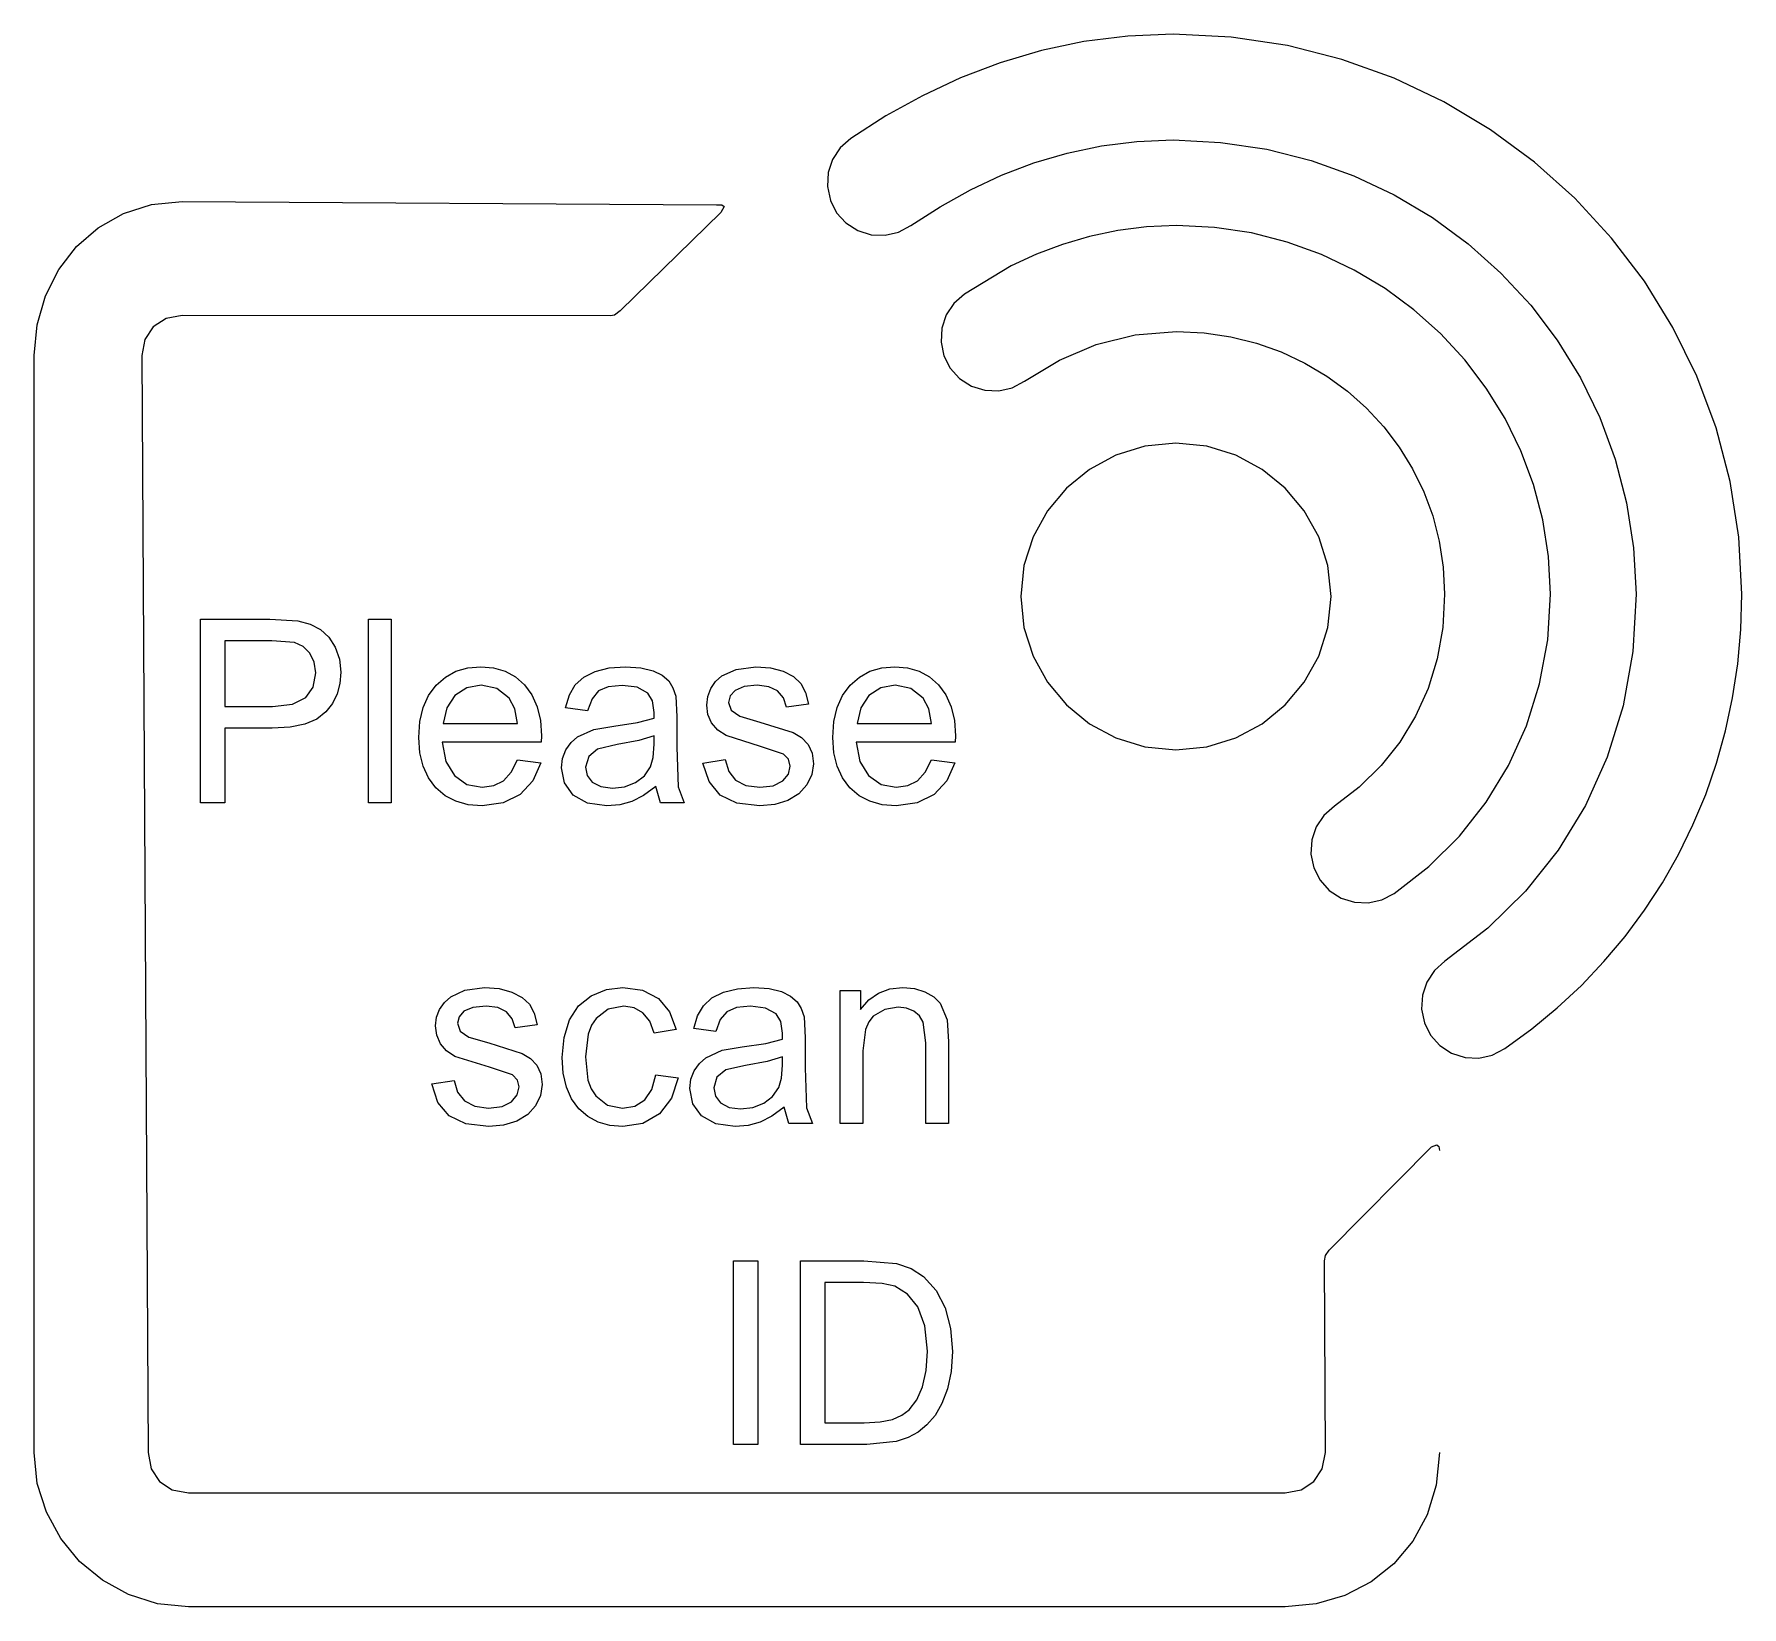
# Model space of a CAD drawing. Extents: x 54 to 185, y -11 to 110.
import ezdxf

# ---------------------------------------------------------------- set-up
doc = ezdxf.new("R2010")
doc.units = 0

msp = doc.modelspace()

# ---------------------------------------------------------------- linework, layer by layer
at = {"layer": 'Layer 1', "color": 4}
for p, q in [((134.428987, 109.354879), (131.152701, 108.664597)), ((137.808875, 109.782116), (134.428987, 109.354879)), ((141.28805, 109.928488), (137.808875, 109.782116)), ((145.750663, 109.70579), (141.28805, 109.928488)), ((141.28805, 109.928488), (141.28805, 109.928488)), ((150.087597, 109.052175), (145.750663, 109.70579)), ((131.152701, 108.664597), (127.984327, 107.72909)), ((154.276467, 107.989358), (150.087597, 109.052175)), ((158.294887, 106.539056), (154.276467, 107.989358)), ((124.928177, 106.566179), (121.988565, 105.193683)), ((127.984327, 107.72909), (124.928177, 106.566179)), ((162.120473, 104.722985), (158.294887, 106.539056)), ((121.988565, 105.193683), (119.169801, 103.629423)), ((165.73084, 102.562861), (162.120473, 104.722985)), ((119.169801, 103.629423), (116.476199, 101.891218)), ((169.103602, 100.080401), (165.73084, 102.562861)), ((116.476199, 101.891218), (115.663349, 101.175026)), ((133.126169, 100.774328), (135.76463, 101.327247)), ((135.76463, 101.327247), (138.484794, 101.666971)), ((138.484794, 101.666971), (141.28805, 101.782629)), ((141.28805, 101.782629), (144.945949, 101.602213)), ((144.945949, 101.602213), (148.494958, 101.072652)), ((115.076112, 100.286177), (114.73923, 99.275529)), ((115.663349, 101.175026), (115.076112, 100.286177)), ((128.088803, 99.072388), (130.568023, 100.019084)), ((130.568023, 100.019084), (133.126169, 100.774328)), ((148.494958, 101.072652), (151.917538, 100.211479)), ((151.917538, 100.211479), (155.196152, 99.036225)), ((172.216374, 97.29732), (169.103602, 100.080401)), ((114.73923, 99.275529), (114.677445, 98.193938)), ((125.68712, 97.94511), (128.088803, 99.072388)), ((155.196152, 99.036225), (158.313261, 97.564421)), ((114.677445, 98.193938), (114.90275, 97.134271)), ((123.361587, 96.648124), (125.68712, 97.94511)), ((158.313261, 97.564421), (161.251328, 95.813599)), ((175.046773, 94.235335), (172.216374, 97.29732)), ((58.540064, 95.033616), (60.47869, 96.134347)), ((60.47869, 96.134347), (62.645234, 96.826031)), ((62.645234, 96.826031), (65.001281, 97.057504)), ((65.001281, 97.057504), (106.146524, 96.792714)), ((106.473058, 96.209249), (98.714348, 88.627947)), ((106.146524, 96.792714), (106.55526, 96.781537)), ((106.717299, 96.668779), (106.473058, 96.209249)), ((106.55526, 96.781537), (106.717299, 96.668779)), ((114.90275, 97.134271), (115.38919, 96.186497)), ((115.38919, 96.186497), (116.104586, 95.397126)), ((121.110815, 95.192299), (123.361587, 96.648124)), ((56.867772, 93.575002), (58.540064, 95.033616)), ((116.104586, 95.397126), (117.016762, 94.812667)), ((117.016762, 94.812667), (118.050677, 94.489131)), ((119.115201, 94.448039), (120.154018, 94.684169)), ((120.154018, 94.684169), (121.110815, 95.192299)), ((137.023578, 94.82174), (134.863663, 94.366123)), ((139.252103, 95.104206), (137.023578, 94.82174)), ((141.545468, 95.201118), (139.252103, 95.104206)), ((144.475308, 95.054513), (141.545468, 95.201118)), ((141.545468, 95.201118), (141.545468, 95.201118)), ((147.32373, 94.624235), (144.475308, 95.054513)), ((161.251328, 95.813599), (163.992815, 93.80129)), ((55.500229, 91.809672), (56.867772, 93.575002)), ((118.050677, 94.489131), (119.115201, 94.448039)), ((132.776123, 93.749757), (130.764728, 92.985048)), ((134.863663, 94.366123), (132.776123, 93.749757)), ((150.075887, 93.924592), (147.32373, 94.624235)), ((152.716932, 92.969891), (150.075887, 93.924592)), ((163.992815, 93.80129), (166.520184, 91.545025)), ((177.572411, 90.916163), (175.046773, 94.235335)), ((128.833245, 92.084397), (125.225088, 89.924885)), ((130.764728, 92.985048), (128.833245, 92.084397)), ((155.232016, 91.77444), (152.716932, 92.969891)), ((54.475851, 89.788791), (55.500229, 91.809672)), ((157.606293, 90.352544), (155.232016, 91.77444)), ((166.520184, 91.545025), (168.815896, 89.062337)), ((179.770906, 87.361518), (177.572411, 90.916163)), ((53.833053, 87.563524), (54.475851, 89.788791)), ((125.225088, 89.924885), (124.412242, 89.208692)), ((159.824914, 88.718512), (157.606293, 90.352544)), ((65.001281, 88.280683), (63.760652, 88.049651)), ((97.982933, 88.246636), (65.001281, 88.280683)), ((98.290413, 88.292226), (97.982933, 88.246636)), ((98.714348, 88.627947), (98.290413, 88.292226)), ((123.825009, 88.319843), (123.488129, 87.309196)), ((124.412242, 89.208692), (123.825009, 88.319843)), ((161.873033, 86.886651), (159.824914, 88.718512)), ((168.815896, 89.062337), (170.862415, 86.370755)), ((53.61025, 85.185036), (53.833053, 87.563524)), ((62.778076, 87.405144), (62.133192, 86.424497)), ((63.760652, 88.049651), (62.778076, 87.405144)), ((123.488129, 87.309196), (123.426346, 86.227608)), ((135.359818, 86.03975), (138.35922, 86.794108)), ((138.35922, 86.794108), (141.545468, 87.055258)), ((141.545468, 87.055258), (143.6706, 86.950934)), ((143.6706, 86.950934), (145.731114, 86.644712)), ((163.735802, 84.871267), (161.873033, 86.886651)), ((181.619871, 83.593118), (179.770906, 87.361518)), ((62.133192, 86.424497), (61.905639, 85.185042)), ((123.426346, 86.227608), (123.651651, 85.167944)), ((132.531801, 84.835823), (135.359818, 86.03975)), ((145.731114, 86.644712), (147.717009, 86.146713)), ((147.717009, 86.146713), (149.618282, 85.46706)), ((149.618282, 85.46706), (151.424932, 84.615875)), ((170.862415, 86.370755), (172.642201, 83.487813)), ((53.61025, 0.754471), (53.61025, 85.185036)), ((61.905639, 85.185042), (62.387074, 0.754473)), ((123.651651, 85.167944), (124.13809, 84.220172)), ((124.13809, 84.220172), (124.853485, 83.430802)), ((129.859704, 83.225965), (132.531801, 84.835823)), ((151.424932, 84.615875), (153.126955, 83.603281)), ((165.398374, 82.686668), (163.735802, 84.871267)), ((124.853485, 83.430802), (125.765658, 82.846344)), ((125.765658, 82.846344), (126.79957, 82.522807)), ((128.902908, 82.71784), (129.859704, 83.225965)), ((153.126955, 83.603281), (154.714351, 82.4394)), ((172.642201, 83.487813), (174.137718, 80.431041)), ((183.096921, 79.632679), (181.619871, 83.593118)), ((126.79957, 82.522807), (127.864092, 82.481713)), ((127.864092, 82.481713), (128.902908, 82.71784)), ((154.714351, 82.4394), (156.177118, 81.134355)), ((166.845901, 80.347161), (165.398374, 82.686668)), ((156.177118, 81.134355), (157.505253, 79.698268)), ((168.063535, 77.867054), (166.845901, 80.347161)), ((174.137718, 80.431041), (175.331426, 77.217971)), ((157.505253, 79.698268), (158.688754, 78.141261)), ((184.179671, 75.501916), (183.096921, 79.632679)), ((139.120378, 78.212708), (136.888645, 77.523739)), ((141.505229, 78.452992), (139.120378, 78.212708)), ((143.890083, 78.212711), (141.505229, 78.452992)), ((141.505229, 78.452992), (141.505229, 78.452992)), ((146.121817, 77.523743), (143.890083, 78.212711)), ((158.688754, 78.141261), (159.717619, 76.473456)), ((169.03643, 75.260653), (168.063535, 77.867054)), ((134.860844, 76.433904), (133.087789, 74.991022)), ((136.888645, 77.523739), (134.860844, 76.433904)), ((148.149618, 76.433909), (146.121817, 77.523743)), ((149.922673, 74.991026), (148.149618, 76.433909)), ((159.717619, 76.473456), (160.581847, 74.704977)), ((175.331426, 77.217971), (176.205789, 73.866134)), ((133.087789, 74.991022), (131.620293, 73.242912)), ((151.390169, 73.242916), (149.922673, 74.991026)), ((169.749737, 72.542265), (169.03643, 75.260653)), ((184.845738, 71.222547), (184.179671, 75.501916)), ((160.581847, 74.704977), (161.271435, 72.845945)), ((176.205789, 73.866134), (176.743268, 70.393062)), ((131.620293, 73.242912), (130.509169, 71.237394)), ((152.501292, 71.237397), (151.390169, 73.242916)), ((161.271435, 72.845945), (161.776381, 70.906484)), ((170.188609, 69.726199), (169.749737, 72.542265)), ((130.509169, 71.237394), (129.805231, 69.022287)), ((153.205229, 69.022288), (152.501292, 71.237397)), ((185.072734, 66.816286), (184.845738, 71.222547)), ((161.776381, 70.906484), (162.086684, 68.896714)), ((170.3382, 66.82676), (170.188609, 69.726199)), ((176.743268, 70.393062), (176.926325, 66.816286)), ((129.805231, 69.022287), (129.559293, 66.645409)), ((153.451168, 66.645409), (153.205229, 69.022288)), ((162.086684, 68.896714), (162.192341, 66.82676)), ((129.559293, 66.645409), (129.80523, 64.268556)), ((153.205231, 64.268554), (153.451168, 66.645409)), ((162.192341, 66.82676), (162.047779, 64.267284)), ((170.127011, 63.31092), (170.3382, 66.82676)), ((176.926325, 66.816286), (176.673896, 62.414663)), ((184.992359, 64.113099), (185.072734, 66.816286)), ((66.423619, 50.768236), (66.423619, 64.909664)), ((66.423619, 64.909664), (71.758006, 64.909664)), ((71.758006, 64.909664), (73.909123, 64.774615)), ((73.909123, 64.774615), (74.866516, 64.521401)), ((74.866516, 64.521401), (75.655097, 64.109022)), ((79.359263, 50.768236), (79.359263, 64.909664)), ((79.359263, 64.909664), (81.095593, 64.909664)), ((81.095593, 64.909664), (81.095593, 50.768236)), ((71.912347, 63.240858), (68.294995, 63.240858)), ((68.294995, 63.240858), (68.294995, 58.186216)), ((73.658321, 63.115458), (71.912347, 63.240858)), ((74.31909, 62.804365), (73.658321, 63.115458)), ((75.655097, 64.109022), (76.28934, 63.527835)), ((76.28934, 63.527835), (76.783712, 62.7489)), ((129.80523, 64.268556), (130.509166, 62.053511)), ((152.501295, 62.053507), (153.205231, 64.268554)), ((162.047779, 64.267284), (161.620924, 61.842122)), ((169.506714, 59.925915), (170.127011, 63.31092)), ((184.753654, 61.458299), (184.992359, 64.113099)), ((74.835165, 62.276231), (74.31909, 62.804365)), ((75.175197, 61.584112), (74.835165, 62.276231)), ((76.783712, 62.7489), (77.109272, 61.827681)), ((77.109272, 61.827681), (77.217792, 60.819646)), ((130.509166, 62.053511), (131.62029, 60.048081)), ((151.390172, 60.048077), (152.501295, 62.053507)), ((161.620924, 61.842122), (160.922019, 59.55841)), ((176.673896, 62.414663), (175.929532, 58.227754)), ((75.098027, 59.674151), (75.288541, 60.761767)), ((75.288541, 60.761767), (75.175197, 61.584112)), ((77.217792, 60.819646), (77.146048, 59.952085)), ((85.263986, 60.44103), (86.077889, 60.88717)), ((86.077889, 60.88717), (86.990667, 61.154854)), ((86.990667, 61.154854), (88.002319, 61.244082)), ((88.002319, 61.244082), (88.982622, 61.156663)), ((88.982622, 61.156663), (89.868873, 60.894405)), ((89.868873, 60.894405), (90.661073, 60.457308)), ((95.914676, 60.44103), (96.799722, 60.877524)), ((96.799722, 60.877524), (97.882515, 61.152443)), ((97.882515, 61.152443), (99.124471, 61.244082)), ((99.124471, 61.244082), (100.313374, 61.166912)), ((100.313374, 61.166912), (101.256298, 60.935402)), ((101.256298, 60.935402), (101.96771, 60.585724)), ((101.96771, 60.585724), (102.462082, 60.154053)), ((106.067367, 60.093764), (106.552091, 60.530258)), ((106.552091, 60.530258), (107.651767, 61.031863)), ((107.651767, 61.031863), (109.156585, 61.244082)), ((109.156585, 61.244082), (110.287609, 61.157266)), ((110.287609, 61.157266), (111.269117, 60.896816)), ((111.269117, 60.896816), (112.064934, 60.48685)), ((112.064934, 60.48685), (112.619595, 59.951482)), ((117.135253, 60.44103), (117.949157, 60.88717)), ((117.949157, 60.88717), (118.861935, 61.154854)), ((118.861935, 61.154854), (119.873587, 61.244082)), ((119.873587, 61.244082), (120.85389, 61.156663)), ((120.85389, 61.156663), (121.74014, 60.894405)), ((121.74014, 60.894405), (122.53234, 60.457308)), ((184.360252, 58.856308), (184.753654, 61.458299)), ((74.526484, 58.861452), (75.098027, 59.674151)), ((77.146048, 59.952085), (76.930816, 59.153253)), ((83.966564, 59.030263), (84.548957, 59.816433)), ((84.548957, 59.816433), (85.263986, 60.44103)), ((86.919526, 59.616273), (86.005543, 59.015794)), ((88.021612, 59.816433), (86.919526, 59.616273)), ((89.220161, 59.565631), (88.021612, 59.816433)), ((90.172729, 58.813223), (89.220161, 59.565631)), ((90.661073, 60.457308), (91.359222, 59.845372)), ((91.359222, 59.845372), (91.928954, 59.074877)), ((94.810179, 59.073671), (95.265965, 59.845372)), ((95.265965, 59.845372), (95.914676, 60.44103)), ((97.060171, 59.372706), (96.556153, 58.781872)), ((97.807756, 59.698267), (97.060171, 59.372706)), ((98.873668, 59.806787), (97.807756, 59.698267)), ((100.023986, 59.659681), (98.873668, 59.806787)), ((100.851154, 59.218365), (100.023986, 59.659681)), ((101.220123, 58.627532), (100.851154, 59.218365)), ((102.462082, 60.154053), (102.790053, 59.628332)), ((102.790053, 59.628332), (103.002272, 58.977209)), ((105.462064, 58.950681), (105.693574, 59.555984)), ((105.693574, 59.555984), (106.067367, 60.093764)), ((107.574596, 59.420938), (107.191158, 58.991679)), ((108.25707, 59.717559), (107.574596, 59.420938)), ((109.281987, 59.816433), (108.25707, 59.717559)), ((110.179088, 59.705501), (109.281987, 59.816433)), ((110.84468, 59.372706), (110.179088, 59.705501)), ((111.293233, 58.842161), (110.84468, 59.372706)), ((112.619595, 59.951482), (112.986153, 59.261774)), ((112.986153, 59.261774), (113.217664, 58.369494)), ((115.83783, 59.030263), (116.420223, 59.816433)), ((116.420223, 59.816433), (117.135253, 60.44103)), ((118.790794, 59.616273), (117.876811, 59.015794)), ((119.89288, 59.816433), (118.790794, 59.616273)), ((121.091429, 59.565631), (119.89288, 59.816433)), ((122.043997, 58.813223), (121.091429, 59.565631)), ((122.53234, 60.457308), (123.230488, 59.845372)), ((123.230488, 59.845372), (123.800221, 59.074877)), ((131.62029, 60.048081), (133.087786, 58.300073)), ((149.922676, 58.300068), (151.390172, 60.048077)), ((160.922019, 59.55841), (159.961308, 57.423283)), ((168.497218, 56.697226), (169.506714, 59.925915)), ((68.294995, 58.186216), (71.95093, 58.186216)), ((68.294995, 58.186216), (68.294995, 58.186216)), ((71.95093, 58.186216), (73.501569, 58.355025)), ((73.501569, 58.355025), (74.526484, 58.861452)), ((76.572096, 58.423151), (76.069887, 57.761779)), ((76.930816, 59.153253), (76.572096, 58.423151)), ((83.300971, 57.023839), (83.550568, 58.099398)), ((83.550568, 58.099398), (83.966564, 59.030263)), ((85.376125, 58.080107), (85.10844, 56.874323)), ((86.005543, 59.015794), (85.376125, 58.080107)), ((90.606812, 58.005348), (90.172729, 58.813223)), ((90.828676, 56.874323), (90.606812, 58.005348)), ((91.928954, 59.074877), (92.335905, 58.162099)), ((92.335905, 58.162099), (92.580076, 57.107039)), ((94.503909, 58.089752), (94.810179, 59.073671)), ((96.201653, 57.858243), (94.503909, 58.089752)), ((96.556153, 58.781872), (96.201653, 57.858243)), ((101.343113, 57.723194), (101.220123, 58.627532)), ((103.002272, 58.977209), (103.089089, 57.375928)), ((105.384894, 58.292323), (105.462064, 58.950681)), ((105.478945, 57.571266), (105.384894, 58.292323)), ((107.191158, 58.991679), (107.063345, 58.494896)), ((107.063345, 58.494896), (107.275562, 57.887182)), ((107.275562, 57.887182), (107.941155, 57.424159)), ((111.519919, 58.137984), (111.293233, 58.842161)), ((113.217664, 58.369494), (111.519919, 58.137984)), ((115.172239, 57.023839), (115.421835, 58.099398)), ((115.421835, 58.099398), (115.83783, 59.030263)), ((117.247391, 58.080107), (116.979708, 56.874323)), ((117.876811, 59.015794), (117.247391, 58.080107)), ((122.478079, 58.005348), (122.043997, 58.813223)), ((122.699944, 56.874323), (122.478079, 58.005348)), ((123.800221, 59.074877), (124.207173, 58.162099)), ((124.207173, 58.162099), (124.451344, 57.107039)), ((133.087786, 58.300073), (134.860842, 56.857293)), ((148.149621, 56.857288), (149.922676, 58.300068)), ((175.929532, 58.227754), (174.712618, 54.272586)), ((183.815787, 56.311548), (184.360252, 58.856308)), ((73.306233, 56.595184), (71.921994, 56.517411)), ((74.458961, 56.828503), (73.306233, 56.595184)), ((75.380179, 57.217368), (74.458961, 56.828503)), ((76.069887, 57.761779), (75.380179, 57.217368)), ((83.217772, 55.803586), (83.300971, 57.023839)), ((85.10844, 56.874323), (90.828676, 56.874323)), ((85.10844, 56.874323), (85.10844, 56.874323)), ((92.580076, 57.107039), (92.661466, 55.909696)), ((96.693606, 56.411301), (98.237009, 56.671752)), ((98.237009, 56.671752), (100.062565, 56.946671)), ((100.062565, 56.946671), (101.333461, 57.269821)), ((101.333461, 57.269821), (101.343113, 57.723194)), ((103.089089, 57.375928), (103.089089, 55.060825)), ((105.761099, 56.912908), (105.478945, 57.571266)), ((106.233766, 56.360659), (105.761099, 56.912908)), ((107.941155, 57.424159), (109.474912, 56.980433)), ((109.474912, 56.980433), (112.04082, 56.170145)), ((115.08904, 55.803586), (115.172239, 57.023839)), ((116.979708, 56.874323), (122.699944, 56.874323)), ((116.979708, 56.874323), (116.979708, 56.874323)), ((124.451344, 57.107039), (124.532734, 55.909696)), ((134.860842, 56.857293), (136.888643, 55.767546)), ((146.121819, 55.767542), (148.149621, 56.857288)), ((159.961308, 57.423283), (158.749035, 55.443877)), ((167.118429, 53.650335), (168.497218, 56.697226)), ((71.921994, 56.517411), (68.294995, 56.517411)), ((68.294995, 56.517411), (68.294995, 50.768236)), ((83.299765, 54.623727), (83.217772, 55.803586)), ((92.651814, 55.446676), (85.011971, 55.446676)), ((85.011971, 55.446676), (85.298948, 53.956327)), ((92.661466, 55.909696), (92.651814, 55.446676)), ((94.542489, 54.838959), (94.940397, 55.403266)), ((94.940397, 55.403266), (95.439591, 55.842171)), ((95.439591, 55.842171), (96.693606, 56.411301)), ((98.497458, 55.253749), (96.982994, 54.906483)), ((100.151793, 55.552783), (98.497458, 55.253749)), ((101.333461, 55.909696), (100.151793, 55.552783)), ((101.263525, 54.265008), (101.333461, 55.273042)), ((101.333461, 55.273042), (101.333461, 55.909696)), ((101.333461, 55.909696), (101.333461, 55.909696)), ((106.880065, 55.938635), (106.233766, 56.360659)), ((109.53279, 55.109057), (106.880065, 55.938635)), ((112.04082, 56.170145), (112.694353, 55.789117)), ((112.694353, 55.789117), (113.188725, 55.263396)), ((113.188725, 55.263396), (113.499817, 54.59298)), ((115.171033, 54.623727), (115.08904, 55.803586)), ((124.523082, 55.446676), (116.883239, 55.446676)), ((116.883239, 55.446676), (117.170216, 53.956327)), ((124.532734, 55.909696), (124.523082, 55.446676)), ((136.888643, 55.767546), (139.120377, 55.07864)), ((143.890084, 55.078637), (146.121819, 55.767542)), ((158.749035, 55.443877), (157.295443, 53.627327)), ((183.123889, 53.828439), (183.815787, 56.311548)), ((83.545745, 53.582533), (83.299765, 54.623727)), ((85.298948, 53.956327), (85.966952, 52.861476)), ((90.343946, 53.117102), (90.809377, 54.067259)), ((90.809377, 54.067259), (90.809383, 54.067259)), ((90.809383, 54.067259), (92.603591, 53.845395)), ((94.204869, 53.46919), (94.289274, 54.187836)), ((94.289274, 54.187836), (94.542489, 54.838959)), ((96.298111, 54.337354), (96.056952, 53.517422)), ((96.982994, 54.906483), (96.298111, 54.337354)), ((101.053719, 53.536715), (101.263525, 54.265008)), ((103.089089, 55.060825), (103.195196, 51.993312)), ((105.095506, 53.826103), (106.812543, 54.096198)), ((106.812543, 54.096198), (107.085049, 53.184625)), ((111.307702, 54.520635), (109.53279, 55.109057)), ((111.691141, 54.120314), (111.307702, 54.520635)), ((111.818953, 53.594593), (111.691141, 54.120314)), ((113.499817, 54.59298), (113.603515, 53.777871)), ((115.417012, 53.582533), (115.171033, 54.623727)), ((117.170216, 53.956327), (117.83822, 52.861476)), ((122.215213, 53.117102), (122.680645, 54.067259)), ((122.680645, 54.067259), (122.680651, 54.067259)), ((122.680651, 54.067259), (124.474856, 53.845395)), ((139.120377, 55.07864), (141.505229, 54.83838)), ((141.505229, 54.83838), (143.890084, 55.078637)), ((174.712618, 54.272586), (173.042538, 50.566182)), ((83.955711, 52.680004), (83.545745, 53.582533)), ((84.529665, 51.916141), (83.955711, 52.680004)), ((85.966952, 52.861476), (86.931578, 52.188649)), ((89.738643, 52.465978), (90.343946, 53.117102)), ((92.603591, 53.845395), (91.998287, 52.449098)), ((94.431556, 52.29958), (94.204869, 53.46919)), ((96.056952, 53.517422), (96.187177, 52.880768)), ((96.187177, 52.880768), (96.577853, 52.359871)), ((99.905814, 52.330932), (100.583464, 52.854241)), ((100.583464, 52.854241), (101.053719, 53.536715)), ((105.572996, 52.396043), (105.095506, 53.826103)), ((105.095506, 53.826103), (105.095506, 53.826103)), ((107.085049, 53.184625), (107.613182, 52.51421)), ((111.240178, 52.446685), (111.674259, 52.979643)), ((111.674259, 52.979643), (111.818953, 53.594593)), ((113.475702, 52.933823), (113.092261, 52.138005)), ((113.603515, 53.777871), (113.475702, 52.933823)), ((115.826978, 52.680004), (115.417012, 53.582533)), ((116.40093, 51.916141), (115.826978, 52.680004)), ((117.83822, 52.861476), (118.802846, 52.188649)), ((121.609911, 52.465978), (122.215213, 53.117102)), ((124.474856, 53.845395), (123.869554, 52.449098)), ((157.295443, 53.627327), (155.610776, 51.98077)), ((165.390253, 50.810722), (167.118429, 53.650335)), ((182.288193, 51.411403), (183.123889, 53.828439)), ((85.248311, 51.312646), (84.529665, 51.916141)), ((86.082712, 50.881578), (85.248311, 51.312646)), ((86.931578, 52.188649), (88.108423, 51.964373)), ((88.108423, 51.964373), (88.993468, 52.089774)), ((88.993468, 52.089774), (89.738643, 52.465978)), ((91.031249, 51.40489), (89.724178, 50.753765)), ((91.998287, 52.449098), (91.031249, 51.40489)), ((95.111618, 51.356658), (94.431556, 52.29958)), ((96.213704, 50.741707), (95.111618, 51.356658)), ((96.577853, 52.359871), (97.228975, 52.012604)), ((97.228975, 52.012604), (98.121256, 51.896849)), ((98.121256, 51.896849), (99.069, 52.005369)), ((99.069, 52.005369), (99.905814, 52.330932)), ((100.53041, 51.332542), (99.616427, 50.874343)), ((101.478156, 52.031898), (100.53041, 51.332542)), ((101.478162, 52.031898), (101.478156, 52.031898)), ((101.825428, 50.768236), (101.478162, 52.031898)), ((103.195196, 51.993312), (103.638926, 50.768236)), ((106.426691, 51.366305), (105.572996, 52.396043)), ((107.714467, 50.744119), (106.426691, 51.366305)), ((107.613182, 52.51421), (108.408999, 52.101832)), ((108.408999, 52.101832), (109.465265, 51.964373)), ((109.465265, 51.964373), (110.507062, 52.084951)), ((110.507062, 52.084951), (111.240178, 52.446685)), ((112.477312, 51.460355), (111.635675, 50.951514)), ((113.092261, 52.138005), (112.477312, 51.460355)), ((117.119577, 51.312646), (116.40093, 51.916141)), ((117.95398, 50.881578), (117.119577, 51.312646)), ((118.802846, 52.188649), (119.979691, 51.964373)), ((119.979691, 51.964373), (120.864737, 52.089774)), ((120.864737, 52.089774), (121.609911, 52.465978)), ((122.902514, 51.40489), (121.595446, 50.753765)), ((123.869554, 52.449098), (122.902514, 51.40489)), ((155.610776, 51.98077), (153.705278, 50.511341)), ((181.31233, 49.064862), (182.288193, 51.411403)), ((68.294995, 50.768236), (66.423619, 50.768236)), ((66.423619, 50.768236), (66.423619, 50.768236)), ((81.095593, 50.768236), (79.359263, 50.768236)), ((79.359263, 50.768236), (79.359263, 50.768236)), ((87.03287, 50.622937), (86.082712, 50.881578)), ((88.098782, 50.536724), (87.03287, 50.622937)), ((89.724178, 50.753765), (88.098782, 50.536724)), ((97.706465, 50.536724), (96.213704, 50.741707)), ((98.695208, 50.621129), (97.706465, 50.536724)), ((99.616427, 50.874343), (98.695208, 50.621129)), ((103.638926, 50.768236), (101.825428, 50.768236)), ((109.474912, 50.536724), (107.714467, 50.744119)), ((110.617994, 50.640421), (109.474912, 50.536724)), ((111.635675, 50.951514), (110.617994, 50.640421)), ((118.904138, 50.622937), (117.95398, 50.881578)), ((119.97005, 50.536724), (118.904138, 50.622937)), ((121.595446, 50.753765), (119.97005, 50.536724)), ((153.705278, 50.511341), (152.892457, 49.798142)), ((163.332598, 48.203869), (165.390253, 50.810722)), ((173.042538, 50.566182), (170.938676, 47.125568)), ((152.304013, 48.912376), (151.964694, 47.904551)), ((152.892457, 49.798142), (152.304013, 48.912376)), ((180.199933, 46.793236), (181.31233, 49.064862)), ((151.964694, 47.904551), (151.899247, 46.825178)), ((160.96537, 45.855259), (163.332598, 48.203869)), ((151.899247, 46.825178), (152.119911, 45.766577)), ((170.938676, 47.125568), (168.420418, 43.967768)), ((178.954635, 44.600947), (180.199933, 46.793236)), ((152.119911, 45.766577), (152.601242, 44.818332)), ((152.601242, 44.818332), (153.311454, 44.026848)), ((158.308477, 43.790371), (160.96537, 45.855259)), ((153.311454, 44.026848), (154.218765, 43.438532)), ((154.218765, 43.438532), (155.248841, 43.109484)), ((157.349737, 43.290225), (158.308477, 43.790371)), ((168.420418, 43.967768), (165.507146, 41.109807)), ((177.580068, 42.492416), (178.954635, 44.600947)), ((155.248841, 43.109484), (156.311178, 43.061656)), ((156.311178, 43.061656), (157.349737, 43.290225)), ((176.079865, 40.472064), (177.580068, 42.492416)), ((165.507146, 41.109807), (162.218246, 38.568709)), ((174.457658, 38.544313), (176.079865, 40.472064)), ((162.218246, 38.568709), (161.4054, 37.855517)), ((172.717081, 36.713584), (174.457658, 38.544313)), ((160.816935, 36.969748), (160.477599, 35.961914)), ((161.4054, 37.855517), (160.816935, 36.969748)), ((85.192845, 35.399319), (85.67757, 35.835813)), ((85.67757, 35.835813), (86.777243, 36.337418)), ((86.777243, 36.337418), (88.282063, 36.549638)), ((88.282063, 36.549638), (89.413088, 36.462821)), ((89.413088, 36.462821), (90.394595, 36.202372)), ((90.394595, 36.202372), (91.190412, 35.792405)), ((91.190412, 35.792405), (91.745071, 35.257038)), ((95.504705, 35.148518), (96.481389, 35.922631)), ((96.481389, 35.922631), (97.658233, 36.392886)), ((97.658233, 36.392886), (98.931541, 36.549638)), ((98.931541, 36.549638), (100.448417, 36.33742)), ((100.448417, 36.33742), (101.661434, 35.700764)), ((101.661434, 35.700764), (102.532011, 34.683084)), ((105.143743, 35.150928), (105.792454, 35.746585)), ((105.792454, 35.746585), (106.6775, 36.183079)), ((106.6775, 36.183079), (107.760293, 36.457998)), ((107.760293, 36.457998), (109.002249, 36.549638)), ((109.002249, 36.549638), (110.191152, 36.472468)), ((110.191152, 36.472468), (111.134076, 36.240957)), ((111.134076, 36.240957), (111.845488, 35.89128)), ((111.845488, 35.89128), (112.339859, 35.459608)), ((115.667815, 26.073792), (115.667815, 36.318125)), ((115.667815, 36.318125), (117.230511, 36.318125)), ((117.230511, 36.318125), (117.230511, 34.86154)), ((117.230511, 34.86154), (117.857518, 35.600083)), ((117.857518, 35.600083), (118.609926, 36.127613)), ((118.609926, 36.127613), (119.487736, 36.444132)), ((119.487736, 36.444132), (120.490948, 36.549638)), ((120.490948, 36.549638), (121.378405, 36.465233)), ((121.378405, 36.465233), (122.188692, 36.212018)), ((122.188692, 36.212018), (122.871165, 35.830991)), ((122.871165, 35.830991), (123.35589, 35.343855)), ((160.477599, 35.961914), (160.412141, 34.882527)), ((170.861764, 34.984299), (172.717081, 36.713584)), ((84.510372, 33.597879), (84.587542, 34.256237)), ((84.587542, 34.256237), (84.819053, 34.86154)), ((84.819053, 34.86154), (85.192845, 35.399319)), ((86.316634, 34.297234), (86.188821, 33.800452)), ((86.700075, 34.726494), (86.316634, 34.297234)), ((87.382548, 35.023115), (86.700075, 34.726494)), ((88.407463, 35.121989), (87.382548, 35.023115)), ((89.304566, 35.011057), (88.407463, 35.121989)), ((89.970158, 34.678262), (89.304566, 35.011057)), ((90.41871, 34.147717), (89.970158, 34.678262)), ((91.745071, 35.257038), (92.11163, 34.56733)), ((92.11163, 34.56733), (92.343139, 33.675049)), ((94.812584, 34.060901), (95.504705, 35.148518)), ((97.810163, 34.885655), (96.867241, 34.176654)), ((98.999065, 35.121989), (97.810163, 34.885655)), ((99.802117, 34.991764), (98.999065, 35.121989)), ((100.474944, 34.601091), (99.802117, 34.991764)), ((100.998254, 33.95238), (100.474944, 34.601091)), ((102.532011, 34.683084), (103.021559, 33.308491)), ((104.381687, 33.395308), (104.687957, 34.379226)), ((104.687957, 34.379226), (105.143743, 35.150928)), ((106.937948, 34.678262), (106.433931, 34.087428)), ((107.685534, 35.003822), (106.937948, 34.678262)), ((108.751446, 35.112342), (107.685534, 35.003822)), ((109.901764, 34.965237), (108.751446, 35.112342)), ((110.728932, 34.52392), (109.901764, 34.965237)), ((111.097901, 33.933087), (110.728932, 34.52392)), ((112.339859, 35.459608), (112.667831, 34.933888)), ((112.667831, 34.933888), (112.88005, 34.282764)), ((112.88005, 34.282764), (112.966867, 32.681483)), ((118.204784, 34.340642), (117.854504, 33.909575)), ((119.089828, 34.868776), (118.204784, 34.340642)), ((120.124389, 35.044821), (119.089828, 34.868776)), ((120.773101, 34.965239), (120.124389, 35.044821)), ((121.330172, 34.726494), (120.773101, 34.965239)), ((121.77149, 34.362347), (121.330172, 34.726494)), ((122.053644, 33.887266), (121.77149, 34.362347)), ((123.35589, 35.343855), (123.89608, 34.060901)), ((160.412141, 34.882527), (160.632803, 33.823911)), ((168.895341, 33.360878), (170.861764, 34.984299)), ((84.604423, 32.876821), (84.510372, 33.597879)), ((84.886577, 32.218464), (84.604423, 32.876821)), ((86.188821, 33.800452), (86.401041, 33.192737)), ((86.401041, 33.192737), (87.066631, 32.729715)), ((90.645398, 33.44354), (90.41871, 34.147717)), ((92.343139, 33.675049), (90.645398, 33.44354)), ((94.400206, 32.712835), (94.812584, 34.060901)), ((96.25229, 32.966048), (96.047306, 31.205605)), ((96.508519, 33.640081), (96.25229, 32.966048)), ((96.867241, 34.176654), (96.508519, 33.640081)), ((101.333461, 33.048042), (100.998254, 33.95238)), ((103.021559, 33.308491), (101.333461, 33.048042)), ((106.079431, 33.163798), (104.381687, 33.395308)), ((106.433931, 34.087428), (106.079431, 33.163798)), ((111.220891, 33.028749), (111.097901, 33.933087)), ((111.211239, 32.575376), (111.220891, 33.028749)), ((117.604303, 33.320549), (117.404142, 31.668627)), ((117.854504, 33.909575), (117.604303, 33.320549)), ((122.256214, 32.305278), (122.053644, 33.887266)), ((123.89608, 34.060901), (123.992544, 32.372803)), ((160.632803, 33.823911), (161.114138, 32.875652)), ((161.114138, 32.875652), (161.824361, 32.084159)), ((166.821445, 31.847742), (168.895341, 33.360878)), ((85.359243, 31.666215), (84.886577, 32.218464)), ((86.005543, 31.24419), (85.359243, 31.666215)), ((87.066631, 32.729715), (88.60039, 32.285988)), ((88.60039, 32.285988), (91.166295, 31.4757)), ((94.262747, 31.157373), (94.400206, 32.712835)), ((105.317369, 31.147727), (106.571384, 31.716856)), ((106.571384, 31.716856), (108.114787, 31.977308)), ((108.114787, 31.977308), (109.940343, 32.252226)), ((109.940343, 32.252226), (111.211239, 32.575376)), ((112.966867, 32.681483), (112.966867, 30.366381)), ((117.404142, 31.668627), (117.404142, 26.073792)), ((122.256214, 26.073792), (122.256214, 32.305278)), ((123.992544, 32.372803), (123.992544, 26.073792)), ((161.824361, 32.084159), (162.731688, 31.49584)), ((165.862702, 31.347571), (166.821445, 31.847742)), ((88.658265, 30.414612), (86.005543, 31.24419)), ((90.433181, 29.82619), (88.658265, 30.414612)), ((91.166295, 31.4757), (91.81983, 31.094673)), ((91.81983, 31.094673), (92.3142, 30.568951)), ((92.3142, 30.568951), (92.625293, 29.898536)), ((94.342329, 29.948576), (94.262747, 31.157373)), ((96.047306, 31.205605), (96.245055, 29.423458)), ((104.420266, 30.144514), (104.818175, 30.708821)), ((104.818175, 30.708821), (105.317369, 31.147727)), ((108.375236, 30.559305), (106.860772, 30.212039)), ((110.029571, 30.858339), (108.375236, 30.559305)), ((111.211239, 31.215251), (110.029571, 30.858339)), ((111.141303, 29.570563), (111.211239, 30.578598)), ((111.211239, 30.578598), (111.211239, 31.215251)), ((111.211239, 31.215251), (111.211239, 31.215251)), ((112.966867, 30.366381), (113.072974, 27.298868)), ((162.731688, 31.49584), (163.761781, 31.166797)), ((163.761781, 31.166797), (164.824133, 31.118982)), ((164.824133, 31.118982), (165.862702, 31.347571)), ((84.220984, 29.131658), (85.938019, 29.401753)), ((84.698474, 27.701599), (84.220984, 29.131658)), ((84.220984, 29.131658), (84.220984, 29.131658)), ((85.938019, 29.401753), (86.210527, 28.490181)), ((90.816619, 29.42587), (90.433181, 29.82619)), ((90.944432, 28.900149), (90.816619, 29.42587)), ((92.728991, 29.083427), (92.601178, 28.239378)), ((92.625293, 29.898536), (92.728991, 29.083427)), ((94.581074, 28.88809), (94.342329, 29.948576)), ((96.245055, 29.423458), (96.492241, 28.743999)), ((101.169475, 28.692753), (101.478156, 29.82619)), ((101.478156, 29.82619), (103.185544, 29.604324)), ((101.478156, 29.82619), (101.478156, 29.82619)), ((103.185544, 29.604324), (102.68635, 28.029571)), ((104.082647, 28.774746), (104.167052, 29.493392)), ((104.167052, 29.493392), (104.420266, 30.144514)), ((106.175889, 29.642909), (105.93473, 28.822978)), ((106.860772, 30.212039), (106.175889, 29.642909)), ((110.931497, 28.84227), (111.141303, 29.570563)), ((85.552167, 26.67186), (84.698474, 27.701599)), ((86.210527, 28.490181), (86.73866, 27.819765)), ((86.73866, 27.819765), (87.534476, 27.407388)), ((89.63254, 27.390507), (90.365656, 27.752241)), ((90.365656, 27.752241), (90.799738, 28.285198)), ((90.799738, 28.285198), (90.944432, 28.900149)), ((92.601178, 28.239378), (92.21774, 27.44356)), ((94.978983, 27.975915), (94.581074, 28.88809)), ((95.536055, 27.21205), (94.978983, 27.975915)), ((96.492241, 28.743999), (96.838302, 28.205617)), ((96.838302, 28.205617), (97.749873, 27.503851)), ((99.840702, 27.42668), (100.609993, 27.896936)), ((100.609993, 27.896936), (101.169475, 28.692753)), ((102.68635, 28.029571), (101.748251, 26.835845)), ((104.309334, 27.605136), (104.082647, 28.774746)), ((105.93473, 28.822978), (106.064955, 28.186324)), ((106.064955, 28.186324), (106.455631, 27.665426)), ((106.455631, 27.665426), (107.106753, 27.31816)), ((108.946778, 27.310925), (109.783592, 27.636487)), ((109.783592, 27.636487), (110.461242, 28.159796)), ((110.461242, 28.159796), (110.931497, 28.84227)), ((86.839945, 26.049674), (85.552167, 26.67186)), ((87.534476, 27.407388), (88.590744, 27.269929)), ((88.590744, 27.269929), (89.63254, 27.390507)), ((91.602789, 26.765911), (90.761154, 26.25707)), ((92.21774, 27.44356), (91.602789, 26.765911)), ((96.228778, 26.612776), (95.536055, 27.21205)), ((97.023992, 26.184722), (96.228778, 26.612776)), ((97.749873, 27.503851), (98.902602, 27.269929)), ((98.902602, 27.269929), (99.840702, 27.42668)), ((101.748251, 26.835845), (100.46771, 26.090671)), ((104.989396, 26.662214), (104.309334, 27.605136)), ((106.091482, 26.047263), (104.989396, 26.662214)), ((107.106753, 27.31816), (107.999033, 27.202404)), ((107.999033, 27.202404), (108.946778, 27.310925)), ((110.408188, 26.638097), (109.494204, 26.179899)), ((111.355934, 27.337453), (110.408188, 26.638097)), ((111.35594, 27.337453), (111.355934, 27.337453)), ((111.703206, 26.073792), (111.35594, 27.337453)), ((113.072974, 27.298868), (113.516704, 26.073792)), ((88.60039, 25.842279), (86.839945, 26.049674)), ((89.743473, 25.945977), (88.60039, 25.842279)), ((90.761154, 26.25707), (89.743473, 25.945977)), ((97.921697, 25.92789), (97.023992, 26.184722)), ((98.921895, 25.842279), (97.921697, 25.92789)), ((100.46771, 26.090671), (98.921895, 25.842279)), ((107.584243, 25.842279), (106.091482, 26.047263)), ((108.572986, 25.926684), (107.584243, 25.842279)), ((109.494204, 26.179899), (108.572986, 25.926684)), ((113.516704, 26.073792), (111.703206, 26.073792)), ((117.404142, 26.073792), (115.667815, 26.073792)), ((115.667815, 26.073792), (115.667815, 26.073792)), ((123.992544, 26.073792), (122.256214, 26.073792)), ((153.293143, 16.32217), (161.178567, 24.290139)), ((161.178567, 24.290139), (161.589123, 24.452199)), ((161.589123, 24.452199), (161.738082, 24.321038)), ((161.738082, 24.321038), (161.796386, 24.009602)), ((152.940842, 15.511718), (153.010879, 15.935719)), ((153.010879, 15.935719), (153.293143, 16.32217)), ((107.449194, 1.379347), (107.449194, 15.520775)), ((107.449194, 15.520775), (109.32057, 15.520775)), ((109.32057, 15.520775), (109.32057, 1.379347)), ((112.609949, 1.379347), (112.609949, 15.520775)), ((112.609949, 15.520775), (117.481313, 15.520775)), ((117.481313, 15.520775), (119.99899, 15.318204)), ((119.99899, 15.318204), (121.125191, 14.925117)), ((121.125191, 14.925117), (122.072936, 14.305345)), ((153.008925, 0.754473), (152.940842, 15.511718)), ((117.452374, 13.851969), (114.481325, 13.851969)), ((114.481325, 13.851969), (114.481325, 3.04815)), ((118.89208, 13.779622), (117.452374, 13.851969)), ((119.873587, 13.562582), (118.89208, 13.779622)), ((120.835802, 12.959691), (119.873587, 13.562582)), ((122.072936, 14.305345), (123.049621, 13.227375)), ((123.049621, 13.227375), (123.741742, 11.884133)), ((121.638853, 11.961301), (120.835802, 12.959691)), ((122.188691, 10.516772), (121.638853, 11.961301)), ((123.741742, 11.884133), (124.161354, 10.31179)), ((122.37197, 8.556168), (122.188691, 10.516772)), ((124.161354, 10.31179), (124.301225, 8.527232)), ((122.277919, 7.073056), (122.37197, 8.556168)), ((124.301225, 8.527232), (124.207173, 7.007944)), ((121.995765, 5.826275), (122.277919, 7.073056)), ((124.207173, 7.007944), (123.92502, 5.671936)), ((121.55445, 4.820652), (121.995765, 5.826275)), ((123.92502, 5.671936), (123.49576, 4.533676)), ((120.408955, 3.622104), (120.963617, 4.041716)), ((120.963617, 4.041716), (121.55445, 4.820652)), ((123.49576, 4.533676), (122.960392, 3.607633)), ((114.481325, 3.04815), (117.500606, 3.04815)), ((114.481325, 3.04815), (114.481325, 3.04815)), ((117.500606, 3.04815), (118.747385, 3.113262)), ((118.747385, 3.113262), (119.690309, 3.308599)), ((119.690309, 3.308599), (120.408955, 3.622104)), ((122.343031, 2.881752), (121.667792, 2.324682)), ((122.960392, 3.607633), (122.343031, 2.881752)), ((109.32057, 1.379347), (107.449194, 1.379347)), ((107.449194, 1.379347), (107.449194, 1.379347)), ((117.712823, 1.379347), (112.609949, 1.379347)), ((112.609949, 1.379347), (112.609949, 1.379347)), ((119.979697, 1.620503), (117.712823, 1.379347)), ((120.898504, 1.917126), (119.979697, 1.620503)), ((121.667792, 2.324682), (120.898504, 1.917126)), ((53.853734, -1.622301), (53.61025, 0.754471)), ((62.387074, 0.754473), (62.623245, -0.484707)), ((152.777063, -0.484719), (153.008925, 0.754473)), ((161.785749, 0.754471), (161.542265, -1.759138)), ((62.623245, -0.484707), (63.267172, -1.464891)), ((152.132656, -1.464901), (152.777063, -0.484719)), ((54.551057, -3.843401), (53.853734, -1.622301)), ((63.267172, -1.464891), (64.24496, -2.109303)), ((64.24496, -2.109303), (65.482716, -2.341168)), ((65.482716, -2.341168), (149.913284, -2.341168)), ((149.913284, -2.341168), (151.152473, -2.109307)), ((151.152473, -2.109307), (152.132656, -1.464901)), ((161.542265, -1.759138), (160.844943, -4.044466)), ((55.652523, -5.859134), (54.551057, -3.843401)), ((160.844943, -4.044466), (159.743477, -6.068577)), ((57.10844, -7.619805), (55.652523, -5.859134)), ((159.743477, -6.068577), (158.287561, -7.79853)), ((58.869111, -9.075722), (57.10844, -7.619805)), ((158.287561, -7.79853), (156.526889, -9.201388)), ((60.884844, -10.177188), (58.869111, -9.075722)), ((156.526889, -9.201388), (154.511156, -10.24421)), ((63.105944, -10.874511), (60.884844, -10.177188)), ((154.511156, -10.24421), (152.290056, -10.894059)), ((65.482716, -11.117995), (63.105944, -10.874511)), ((149.913284, -11.117995), (65.482716, -11.117995)), ((152.290056, -10.894059), (149.913284, -11.117995))]:
    msp.add_line(p, q, dxfattribs=at)

doc.saveas('drawing.dxf')
